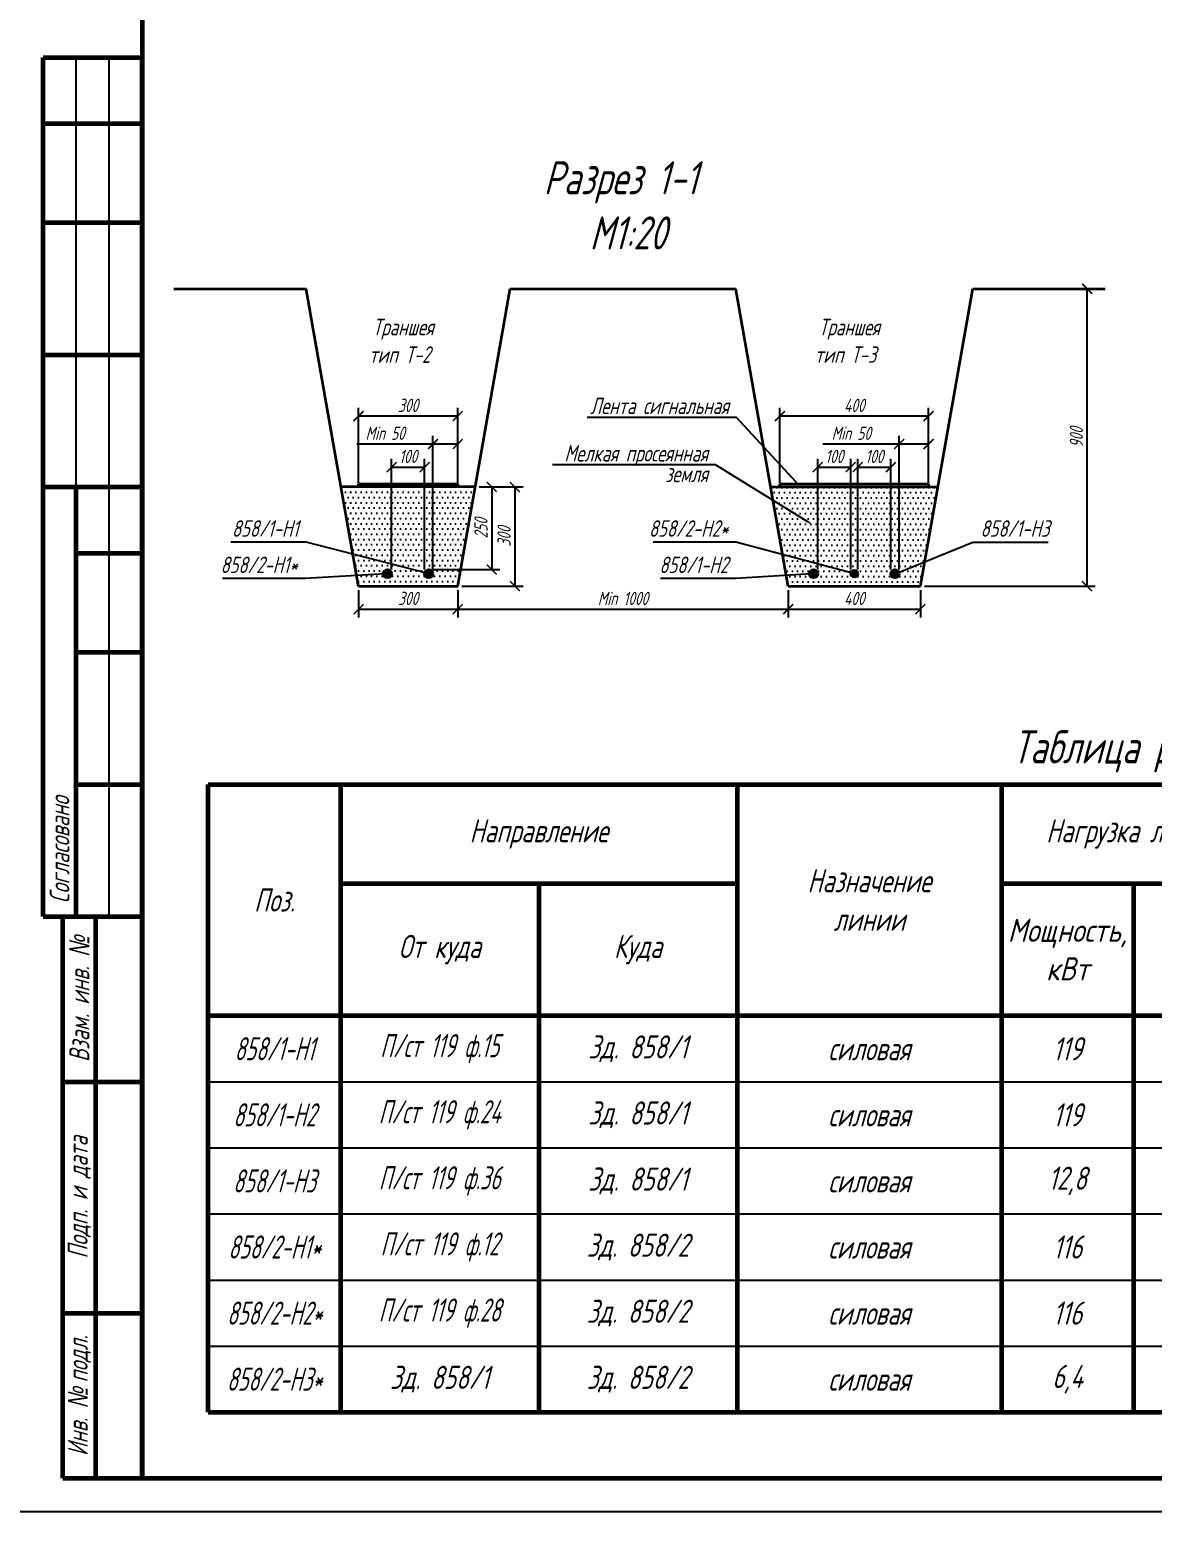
# Model space of a CAD drawing. Header units: millimetres. Extents: x -10490 to 5162, y -5053 to 76.
# Drawn here: x -5437.1 to -5267.2, y -344.1 to -119.9 of the extents above; entities that cross this region are included whole.
import ezdxf
from ezdxf import colors
from ezdxf.entities.mleader import LeaderData, LeaderLine
from ezdxf.math import Vec2, Vec3

# ---------------------------------------------------------------- set-up
doc = ezdxf.new("R2010")
doc.units = ezdxf.units.MM
doc.layers.get('Defpoints').update_dxf_attribs({"color": 33})
for name, color, linetype, lineweight in [('Линия выноска', 137, 'Continuous', 25), ('Размерная', 4, 'Continuous', 25), ('Рамка толстая', 7, 'Continuous', 60), ('Рамка тонкая', 5, 'Continuous', 25), ('ТаБлица', 253, 'Continuous', 25), ('Текст', 2, 'Continuous', 25), ('Штампы', 252, 'Continuous', 25), ('Элемент эл. схем', 7, 'Continuous', 35)]:
    doc.layers.add(name, color=color, linetype=linetype, lineweight=lineweight)
doc.styles.add('gost shx', font='gost.shx', dxfattribs={"oblique": 15})
doc.styles.add('SIMPLEX', font='simplex.shx', dxfattribs={"width": 0.7, "oblique": 15})
doc.dimstyles.new('ISO-25', dxfattribs={"dimtxt": 3, "dimasz": 2.5, "dimexe": 1.25, "dimexo": 0.625, "dimtad": 1, "dimtxsty": 'gost shx', "dimcen": 2.5, "dimclrt": 2, "dimadec": 0, "dimazin": 0, "dimtfac": 1, "dimtmove": 0, "dimatfit": 3, "dimfxl": 1, "dimarcsym": 0})

# ---------------------------------------------------------------- blocks, each defined once
blk = doc.blocks.new('A$C0CDB385D')
at = {"layer": 'Рамка толстая'}
for p, q in [((20, 415), (20, 5)), ((20, 5), (589, 5))]:
    blk.add_line(p, q, dxfattribs=at)
at = {"layer": 'Рамка тонкая'}
blk.add_line((0, 0), (594, 0), dxfattribs=at)
blk = doc.blocks.new('_ArchTick')
at = {"color": 0, "linetype": 'ByBlock', "const_width": 0.15}
blk.add_lwpolyline([(-0.5, -0.5), (0.5, 0.5)], dxfattribs=at)
blk = doc.blocks.new('*D627')
at = {"layer": 'Defpoints', "color": 0, "transparency": 16777216}
for p in [(-5291.87, -159.15), (-5277.09, -159.15), (-5302.31, -204.15)]:
    blk.add_point(p, dxfattribs=at)
at = {"layer": 'Размерная', "color": 0, "lineweight": -2, "transparency": 16777216}
for p, q in [((-5291.25, -159.15), (-5275.84, -159.15)), ((-5277.09, -204.15), (-5277.09, -159.15)), ((-5301.68, -204.15), (-5275.84, -204.15))]:
    blk.add_line(p, q, dxfattribs=at)
at = {"layer": 'Размерная', "color": 0, "lineweight": -2, "transparency": 16777216, "xscale": 1.5, "yscale": 1.5, "zscale": 1.5}
for p, rotation in [((-5277.09, -159.15), 90), ((-5277.09, -204.15), 270)]:
    blk.add_blockref('_ArchTick', p, dxfattribs=dict(at, rotation=rotation))
at = {"layer": 'Размерная', "color": 2, "transparency": 16777216, "insert": (-5278.71, -181.65), "char_height": 2, "attachment_point": 5, "rotation": 90, "style": 'SIMPLEX'}
blk.add_mtext('900', dxfattribs=at)
blk = doc.blocks.new('*D628')
at = {"layer": 'Defpoints', "color": 0, "transparency": 16777216}
for p in [(-5312.84, -186.15), (-5317.84, -202.28), (-5312.84, -202.28)]:
    blk.add_point(p, dxfattribs=at)
at = {"layer": 'Размерная', "color": 0, "lineweight": -2, "transparency": 16777216}
for p, q in [((-5317.84, -201.65), (-5317.84, -184.9)), ((-5312.84, -201.65), (-5312.84, -184.9)), ((-5317.84, -186.15), (-5312.84, -186.15))]:
    blk.add_line(p, q, dxfattribs=at)
at = {"layer": 'Размерная', "color": 0, "lineweight": -2, "transparency": 16777216, "xscale": 1.5, "yscale": 1.5, "zscale": 1.5, "rotation": 180}
blk.add_blockref('_ArchTick', (-5317.84, -186.15), dxfattribs=at)
at = {"layer": 'Размерная', "color": 0, "lineweight": -2, "transparency": 16777216, "xscale": 1.5, "yscale": 1.5, "zscale": 1.5}
blk.add_blockref('_ArchTick', (-5312.84, -186.15), dxfattribs=at)
at = {"layer": 'Размерная', "color": 2, "transparency": 16777216, "insert": (-5315.34, -184.52), "char_height": 2, "attachment_point": 5, "style": 'SIMPLEX'}
blk.add_mtext('100', dxfattribs=at)
blk = doc.blocks.new('*D615')
at = {"layer": 'Defpoints', "color": 0, "transparency": 16777216}
for p in [(-5306.78, -186.15), (-5311.78, -202.28), (-5306.78, -202.28)]:
    blk.add_point(p, dxfattribs=at)
at = {"layer": 'Размерная', "color": 0, "lineweight": -2, "transparency": 16777216}
for p, q in [((-5311.78, -201.65), (-5311.78, -184.9)), ((-5306.78, -201.65), (-5306.78, -184.9)), ((-5311.78, -186.15), (-5306.78, -186.15))]:
    blk.add_line(p, q, dxfattribs=at)
at = {"layer": 'Размерная', "color": 0, "lineweight": -2, "transparency": 16777216, "xscale": 1.5, "yscale": 1.5, "zscale": 1.5, "rotation": 180}
blk.add_blockref('_ArchTick', (-5311.78, -186.15), dxfattribs=at)
at = {"layer": 'Размерная', "color": 0, "lineweight": -2, "transparency": 16777216, "xscale": 1.5, "yscale": 1.5, "zscale": 1.5}
blk.add_blockref('_ArchTick', (-5306.78, -186.15), dxfattribs=at)
at = {"layer": 'Размерная', "color": 2, "transparency": 16777216, "insert": (-5309.28, -184.52), "char_height": 2, "attachment_point": 5, "style": 'SIMPLEX'}
blk.add_mtext('100', dxfattribs=at)
blk = doc.blocks.new('*D629')
at = {"layer": 'Defpoints', "color": 0, "transparency": 16777216}
for p in [(-5323.56, -178.42), (-5323.56, -189.15), (-5301.06, -189.15)]:
    blk.add_point(p, dxfattribs=at)
at = {"layer": 'Размерная', "color": 0, "lineweight": -2, "transparency": 16777216}
for p, q in [((-5323.56, -188.52), (-5323.56, -177.17)), ((-5301.06, -178.42), (-5323.56, -178.42)), ((-5301.06, -188.52), (-5301.06, -177.17))]:
    blk.add_line(p, q, dxfattribs=at)
at = {"layer": 'Размерная', "color": 0, "lineweight": -2, "transparency": 16777216, "xscale": 1.5, "yscale": 1.5, "zscale": 1.5, "rotation": 180}
blk.add_blockref('_ArchTick', (-5323.56, -178.42), dxfattribs=at)
at = {"layer": 'Размерная', "color": 0, "lineweight": -2, "transparency": 16777216, "xscale": 1.5, "yscale": 1.5, "zscale": 1.5}
blk.add_blockref('_ArchTick', (-5301.06, -178.42), dxfattribs=at)
at = {"layer": 'Размерная', "color": 2, "transparency": 16777216, "insert": (-5312.31, -176.8), "char_height": 2, "attachment_point": 5, "style": 'SIMPLEX'}
blk.add_mtext('400', dxfattribs=at)
blk = doc.blocks.new('*D630')
at = {"layer": 'Defpoints', "color": 0, "transparency": 16777216}
for p in [(-5322.31, -204.15), (-5302.31, -204.15), (-5302.31, -207.64)]:
    blk.add_point(p, dxfattribs=at)
at = {"layer": 'Размерная', "color": 0, "lineweight": -2, "transparency": 16777216}
for p, q in [((-5322.31, -204.77), (-5322.31, -208.89)), ((-5302.31, -204.77), (-5302.31, -208.89)), ((-5322.31, -207.64), (-5302.31, -207.64))]:
    blk.add_line(p, q, dxfattribs=at)
at = {"layer": 'Размерная', "color": 0, "lineweight": -2, "transparency": 16777216, "xscale": 1.5, "yscale": 1.5, "zscale": 1.5, "rotation": 180}
blk.add_blockref('_ArchTick', (-5322.31, -207.64), dxfattribs=at)
at = {"layer": 'Размерная', "color": 0, "lineweight": -2, "transparency": 16777216, "xscale": 1.5, "yscale": 1.5, "zscale": 1.5}
blk.add_blockref('_ArchTick', (-5302.31, -207.64), dxfattribs=at)
at = {"layer": 'Размерная', "color": 2, "transparency": 16777216, "insert": (-5312.31, -206.01), "char_height": 2, "attachment_point": 5, "style": 'SIMPLEX'}
blk.add_mtext('400', dxfattribs=at)
blk = doc.blocks.new('*D631')
at = {"layer": 'Defpoints', "color": 0, "transparency": 16777216}
for p in [(-5387.31, -204.15), (-5372.31, -204.15), (-5372.31, -207.64)]:
    blk.add_point(p, dxfattribs=at)
at = {"layer": 'Размерная', "color": 0, "lineweight": -2, "transparency": 16777216}
for p, q in [((-5387.31, -204.77), (-5387.31, -208.89)), ((-5372.31, -204.77), (-5372.31, -208.89)), ((-5387.31, -207.64), (-5372.31, -207.64))]:
    blk.add_line(p, q, dxfattribs=at)
at = {"layer": 'Размерная', "color": 0, "lineweight": -2, "transparency": 16777216, "xscale": 1.5, "yscale": 1.5, "zscale": 1.5, "rotation": 180}
blk.add_blockref('_ArchTick', (-5387.31, -207.64), dxfattribs=at)
at = {"layer": 'Размерная', "color": 0, "lineweight": -2, "transparency": 16777216, "xscale": 1.5, "yscale": 1.5, "zscale": 1.5}
blk.add_blockref('_ArchTick', (-5372.31, -207.64), dxfattribs=at)
at = {"layer": 'Размерная', "color": 2, "transparency": 16777216, "insert": (-5379.81, -206.01), "char_height": 2, "attachment_point": 5, "style": 'SIMPLEX'}
blk.add_mtext('300', dxfattribs=at)
blk = doc.blocks.new('*D616')
at = {"layer": 'Defpoints', "color": 0, "transparency": 16777216}
for p in [(-5372.31, -204.15), (-5322.31, -204.15), (-5322.31, -207.64)]:
    blk.add_point(p, dxfattribs=at)
at = {"layer": 'Размерная', "color": 0, "lineweight": -2, "transparency": 16777216}
for p, q in [((-5372.31, -204.77), (-5372.31, -208.89)), ((-5322.31, -204.77), (-5322.31, -208.89)), ((-5372.31, -207.64), (-5322.31, -207.64))]:
    blk.add_line(p, q, dxfattribs=at)
at = {"layer": 'Размерная', "color": 0, "lineweight": -2, "transparency": 16777216, "xscale": 1.5, "yscale": 1.5, "zscale": 1.5, "rotation": 180}
blk.add_blockref('_ArchTick', (-5372.31, -207.64), dxfattribs=at)
at = {"layer": 'Размерная', "color": 0, "lineweight": -2, "transparency": 16777216, "xscale": 1.5, "yscale": 1.5, "zscale": 1.5}
blk.add_blockref('_ArchTick', (-5322.31, -207.64), dxfattribs=at)
at = {"layer": 'Размерная', "color": 2, "transparency": 16777216, "insert": (-5347.31, -206.01), "char_height": 2, "attachment_point": 5, "style": 'SIMPLEX'}
blk.add_mtext('Min 1000', dxfattribs=at)
blk = doc.blocks.new('*D617')
at = {"layer": 'Defpoints', "color": 0, "transparency": 16777216}
for p in [(-5377.31, -186.15), (-5382.31, -202.28), (-5377.31, -202.28)]:
    blk.add_point(p, dxfattribs=at)
at = {"layer": 'Размерная', "color": 0, "lineweight": -2, "transparency": 16777216}
for p, q in [((-5382.31, -201.65), (-5382.31, -184.9)), ((-5377.31, -201.65), (-5377.31, -184.9)), ((-5382.31, -186.15), (-5377.31, -186.15))]:
    blk.add_line(p, q, dxfattribs=at)
at = {"layer": 'Размерная', "color": 0, "lineweight": -2, "transparency": 16777216, "xscale": 1.5, "yscale": 1.5, "zscale": 1.5, "rotation": 180}
blk.add_blockref('_ArchTick', (-5382.31, -186.15), dxfattribs=at)
at = {"layer": 'Размерная', "color": 0, "lineweight": -2, "transparency": 16777216, "xscale": 1.5, "yscale": 1.5, "zscale": 1.5}
blk.add_blockref('_ArchTick', (-5377.31, -186.15), dxfattribs=at)
at = {"layer": 'Размерная', "color": 2, "transparency": 16777216, "insert": (-5379.81, -184.52), "char_height": 2, "attachment_point": 5, "style": 'SIMPLEX'}
blk.add_mtext('100', dxfattribs=at)
blk = doc.blocks.new('*D618')
at = {"layer": 'Defpoints', "color": 0, "transparency": 16777216}
for p in [(-5387.31, -178.42), (-5387.31, -189.15), (-5372.31, -189.15)]:
    blk.add_point(p, dxfattribs=at)
at = {"layer": 'Размерная', "color": 0, "lineweight": -2, "transparency": 16777216}
for p, q in [((-5387.31, -188.52), (-5387.31, -177.17)), ((-5372.31, -178.42), (-5387.31, -178.42)), ((-5372.31, -188.52), (-5372.31, -177.17))]:
    blk.add_line(p, q, dxfattribs=at)
at = {"layer": 'Размерная', "color": 0, "lineweight": -2, "transparency": 16777216, "xscale": 1.5, "yscale": 1.5, "zscale": 1.5, "rotation": 180}
blk.add_blockref('_ArchTick', (-5387.31, -178.42), dxfattribs=at)
at = {"layer": 'Размерная', "color": 0, "lineweight": -2, "transparency": 16777216, "xscale": 1.5, "yscale": 1.5, "zscale": 1.5}
blk.add_blockref('_ArchTick', (-5372.31, -178.42), dxfattribs=at)
at = {"layer": 'Размерная', "color": 2, "transparency": 16777216, "insert": (-5379.81, -176.8), "char_height": 2, "attachment_point": 5, "style": 'SIMPLEX'}
blk.add_mtext('300', dxfattribs=at)
blk = doc.blocks.new('*D632')
at = {"layer": 'Defpoints', "color": 0, "transparency": 16777216}
for p in [(-5369.66, -189.15), (-5376.68, -201.65), (-5367.16, -201.65)]:
    blk.add_point(p, dxfattribs=at)
at = {"layer": 'Размерная', "color": 0, "lineweight": -2, "transparency": 16777216}
for p, q in [((-5369.04, -189.15), (-5365.91, -189.15)), ((-5367.16, -189.15), (-5367.16, -201.65)), ((-5376.05, -201.65), (-5365.91, -201.65))]:
    blk.add_line(p, q, dxfattribs=at)
at = {"layer": 'Размерная', "color": 0, "lineweight": -2, "transparency": 16777216, "xscale": 1.5, "yscale": 1.5, "zscale": 1.5}
for p, rotation in [((-5367.16, -189.15), 90), ((-5367.16, -201.65), 270)]:
    blk.add_blockref('_ArchTick', p, dxfattribs=dict(at, rotation=rotation))
at = {"layer": 'Размерная', "color": 2, "transparency": 16777216, "insert": (-5368.79, -195.4), "char_height": 2, "attachment_point": 5, "rotation": 90, "style": 'SIMPLEX'}
blk.add_mtext('250', dxfattribs=at)
blk = doc.blocks.new('*D619')
at = {"layer": 'Defpoints', "color": 0, "transparency": 16777216}
for p in [(-5369.66, -189.15), (-5372.31, -204.15), (-5363.66, -204.15)]:
    blk.add_point(p, dxfattribs=at)
at = {"layer": 'Размерная', "color": 0, "lineweight": -2, "transparency": 16777216}
for p, q in [((-5369.04, -189.15), (-5362.41, -189.15)), ((-5363.66, -189.15), (-5363.66, -204.15)), ((-5371.68, -204.15), (-5362.41, -204.15))]:
    blk.add_line(p, q, dxfattribs=at)
at = {"layer": 'Размерная', "color": 0, "lineweight": -2, "transparency": 16777216, "xscale": 1.5, "yscale": 1.5, "zscale": 1.5}
for p, rotation in [((-5363.66, -189.15), 90), ((-5363.66, -204.15), 270)]:
    blk.add_blockref('_ArchTick', p, dxfattribs=dict(at, rotation=rotation))
at = {"layer": 'Размерная', "color": 2, "transparency": 16777216, "insert": (-5365.29, -196.65), "char_height": 2, "attachment_point": 5, "rotation": 90, "style": 'SIMPLEX'}
blk.add_mtext('300', dxfattribs=at)
blk = doc.blocks.new('_Dot')
at = {"color": 0, "linetype": 'ByBlock', "lineweight": -2}
blk.add_line((-0.5, 0), (-1, 0), dxfattribs=at)
at = {"color": 0, "linetype": 'ByBlock', "const_width": 0.5}
blk.add_lwpolyline([(-0.25, 0, 1), (0.25, 0, 1)], format="xyb", close=True, dxfattribs=at)
blk = doc.blocks.new('*D633')
at = {"layer": 'Defpoints', "color": 0, "transparency": 16777216}
for p in [(-5301.06, -182.65), (-5301.06, -188.65), (-5305.52, -202.28)]:
    blk.add_point(p, dxfattribs=at)
at = {"layer": 'Размерная', "color": 0, "lineweight": -2, "transparency": 16777216}
for p, q in [((-5305.52, -201.65), (-5305.52, -181.4)), ((-5301.06, -188.02), (-5301.06, -181.4)), ((-5305.52, -182.65), (-5317.04, -182.65)), ((-5301.06, -182.65), (-5305.52, -182.65))]:
    blk.add_line(p, q, dxfattribs=at)
at = {"layer": 'Размерная', "color": 0, "lineweight": -2, "transparency": 16777216, "xscale": 1.5, "yscale": 1.5, "zscale": 1.5, "rotation": 180}
blk.add_blockref('_ArchTick', (-5305.52, -182.65), dxfattribs=at)
at = {"layer": 'Размерная', "color": 0, "lineweight": -2, "transparency": 16777216, "xscale": 1.5, "yscale": 1.5, "zscale": 1.5}
blk.add_blockref('_ArchTick', (-5301.06, -182.65), dxfattribs=at)
at = {"layer": 'Размерная', "color": 2, "transparency": 16777216, "insert": (-5312.76, -181.02), "char_height": 2, "attachment_point": 5, "style": 'SIMPLEX'}
blk.add_mtext('Min 50', dxfattribs=at)
blk = doc.blocks.new('*D620')
at = {"layer": 'Defpoints', "color": 0, "transparency": 16777216}
for p in [(-5372.31, -182.65), (-5372.31, -188.65), (-5376.05, -202.28)]:
    blk.add_point(p, dxfattribs=at)
at = {"layer": 'Размерная', "color": 0, "lineweight": -2, "transparency": 16777216}
for p, q in [((-5376.05, -201.65), (-5376.05, -181.4)), ((-5372.31, -188.02), (-5372.31, -181.4)), ((-5376.05, -182.65), (-5387.57, -182.65)), ((-5372.31, -182.65), (-5376.05, -182.65))]:
    blk.add_line(p, q, dxfattribs=at)
at = {"layer": 'Размерная', "color": 0, "lineweight": -2, "transparency": 16777216, "xscale": 1.5, "yscale": 1.5, "zscale": 1.5, "rotation": 180}
blk.add_blockref('_ArchTick', (-5376.05, -182.65), dxfattribs=at)
at = {"layer": 'Размерная', "color": 0, "lineweight": -2, "transparency": 16777216, "xscale": 1.5, "yscale": 1.5, "zscale": 1.5}
blk.add_blockref('_ArchTick', (-5372.31, -182.65), dxfattribs=at)
at = {"layer": 'Размерная', "color": 2, "transparency": 16777216, "insert": (-5383.29, -181.02), "char_height": 2, "attachment_point": 5, "style": 'SIMPLEX'}
blk.add_mtext('Min 50', dxfattribs=at)

msp = doc.modelspace()

# ---------------------------------------------------------------- hatches: boundary and pattern name
h = msp.add_hatch()
h.set_pattern_fill('DOTS', color=256, scale=0.5, style=0)
h.set_pattern_definition([(0, (-14402.7244, 3377.96815), (0.396875, 0.79375), [0, -0.79375])])
h.paths.add_polyline_path([(-5389.95253, -189.14683), (-5387.30763, -204.14683), (-5372.30763, -204.14683), (-5369.66272, -189.14683)])
h.paths.add_polyline_path([(-5376.04763, -202.27683, -1), (-5377.30763, -202.27683, -1)], flags=16)
h.paths.add_polyline_path([(-5382.30763, -202.27683, -1), (-5383.56763, -202.27683, -1)], flags=16)
for points in [[(-5387.30763, -188.64683), (-5387.30763, -189.14683), (-5372.30763, -189.14683), (-5372.30763, -188.64683)], [(-5323.55763, -188.64683), (-5323.55763, -189.14683), (-5301.05763, -189.14683), (-5301.05763, -188.64683)], [(-5312.83763, -202.27683, 1), (-5311.77763, -202.27683, 1)]]:
    msp.add_hatch(color=256).paths.add_polyline_path(points)
h = msp.add_hatch()
h.set_pattern_fill('DOTS', color=256, scale=0.5, style=0)
h.set_pattern_definition([(0, (-14373.5938, 3592.215), (0.396875, 0.79375), [0, -0.79375])])
h.paths.add_polyline_path([(-5324.95253, -189.14683), (-5322.30763, -204.14683), (-5302.30763, -204.14683), (-5299.66272, -189.14683)])
h.paths.add_polyline_path([(-5305.51763, -202.27683, -1), (-5306.77763, -202.27683, -1)], flags=16)
h.paths.add_polyline_path([(-5311.77763, -202.27683, -1), (-5312.83763, -202.27683, -1)], flags=16)
h.paths.add_polyline_path([(-5317.83763, -202.27683, -1), (-5319.09763, -202.27683, -1)], flags=16)
at = {"layer": 'Элемент эл. схем'}
for points in [[(-5383.56763, -202.27683, 1), (-5382.30763, -202.27683, 1)], [(-5377.30763, -202.27683, 1), (-5376.04763, -202.27683, 1)], [(-5319.09763, -202.27683, 1), (-5317.83763, -202.27683, 1)], [(-5306.77763, -202.27683, 1), (-5305.51763, -202.27683, 1)]]:
    msp.add_hatch(color=256, dxfattribs=at).paths.add_polyline_path(points)

# ---------------------------------------------------------------- linework, layer by layer
at = {"layer": 'Рамка тонкая'}
for p, q in [((-5410.04361, -279.14683), (-5085.04361, -279.14683)), ((-5410.04361, -289.14683), (-5085.04361, -289.14683)), ((-5410.04361, -299.14683), (-5085.04361, -299.14683)), ((-5410.04361, -309.14683), (-5085.04361, -309.14683)), ((-5410.04361, -319.14683), (-5085.04361, -319.14683))]:
    msp.add_line(p, q, dxfattribs=at)
at = {"layer": 'ТаБлица', "lineweight": 60}
for p, q in [((-5410.04361, -234.14683), (-5085.04361, -234.14683)), ((-5410.04361, -329.14683), (-5410.04361, -234.14683)), ((-5390.04361, -234.14683), (-5390.04361, -329.14683)), ((-5330.04361, -234.14683), (-5330.04361, -329.14683)), ((-5290.04361, -234.14683), (-5290.04361, -329.14683)), ((-5390.04361, -249.14683), (-5330.04361, -249.14683)), ((-5360.04361, -249.14683), (-5360.04361, -329.14683)), ((-5290.04361, -249.14683), (-5250.04361, -249.14683)), ((-5270.04361, -249.14683), (-5270.04361, -329.14683)), ((-5085.04361, -269.14683), (-5410.04361, -269.14683)), ((-5410.04361, -329.14683), (-5085.04361, -329.14683))]:
    msp.add_line(p, q, dxfattribs=at)
at = {"layer": 'Штампы', "lineweight": 60}
for p, q in [((-5435.04361, -254.14683), (-5435.04361, -124.14683)), ((-5435.04361, -124.14683), (-5420.04361, -124.14683)), ((-5420.04361, -254.14683), (-5420.04361, -124.14683)), ((-5435.04361, -134.14683), (-5420.04361, -134.14683)), ((-5435.04361, -149.14683), (-5420.04361, -149.14683)), ((-5435.04361, -169.14683), (-5420.04361, -169.14683)), ((-5435.04361, -189.14683), (-5420.04361, -189.14683)), ((-5430.04361, -254.14683), (-5430.04361, -189.14683)), ((-5430.04361, -199.14683), (-5420.04361, -199.14683)), ((-5430.04361, -214.14683), (-5420.04361, -214.14683)), ((-5430.04361, -234.14683), (-5420.04361, -234.14683)), ((-5435.04361, -254.14683), (-5420.04361, -254.14683)), ((-5432.04361, -339.14683), (-5432.04361, -254.14683)), ((-5432.04361, -254.14683), (-5420.04361, -254.14683)), ((-5427.04361, -339.14683), (-5427.04361, -254.14683)), ((-5420.04361, -339.14683), (-5420.04361, -254.14683)), ((-5432.04361, -279.14683), (-5420.04361, -279.14683)), ((-5432.04361, -314.14683), (-5420.04361, -314.14683)), ((-5432.04361, -339.14683), (-5420.04361, -339.14683))]:
    msp.add_line(p, q, dxfattribs=at)
at = {"layer": 'Штампы', "color": 5, "lineweight": 25}
for p, q in [((-5430.04361, -189.14683), (-5430.04361, -124.14683)), ((-5425.04361, -254.14683), (-5425.04361, -124.14683))]:
    msp.add_line(p, q, dxfattribs=at)
at = {"layer": 'Элемент эл. схем'}
for p, q in [((-5415.24234, -159.14683), (-5395.24234, -159.14683)), ((-5387.30763, -204.14683), (-5395.24234, -159.14683)), ((-5372.30763, -204.14683), (-5364.37291, -159.14683)), ((-5364.37291, -159.14683), (-5330.24234, -159.14683)), ((-5322.30763, -204.14683), (-5330.24234, -159.14683)), ((-5302.30763, -204.14683), (-5294.37291, -159.14683)), ((-5294.37291, -159.14683), (-5274.37291, -159.14683)), ((-5369.66272, -189.14683), (-5389.95253, -189.14683)), ((-5387.30763, -189.14683), (-5387.30763, -188.64683)), ((-5387.30763, -188.64683), (-5372.30763, -188.64683)), ((-5372.30763, -188.64683), (-5372.30763, -189.14683)), ((-5324.95253, -189.14683), (-5299.66272, -189.14683)), ((-5323.55763, -189.14683), (-5323.55763, -188.64683)), ((-5323.55763, -188.64683), (-5301.05763, -188.64683)), ((-5301.05763, -188.64683), (-5301.05763, -189.14683)), ((-5387.30763, -204.14683), (-5372.30763, -204.14683)), ((-5322.30763, -204.14683), (-5302.30763, -204.14683))]:
    msp.add_line(p, q, dxfattribs=at)
for centre, radius in [((-5382.93763, -202.27683), 0.63), ((-5376.67763, -202.27683), 0.63), ((-5318.46763, -202.27683), 0.63), ((-5312.30763, -202.27683), 0.53), ((-5306.14763, -202.27683), 0.63)]:
    msp.add_circle(centre, radius, dxfattribs=at)

# ---------------------------------------------------------------- block references
msp.add_blockref('A$C0CDB385D', (-5440.0436, -344.14684))

# ---------------------------------------------------------------- texts
at = {"layer": 'Текст', "attachment_point": 1, "style": 'SIMPLEX'}
for s, width, insert, char_height in [('\\pi55.932;Разрез 1-1\\P\\pi62.892;М1:20', 140.8694283, (-5415.24234, -139.87079), 5), ('\\pi8.8171;Траншея \\P\\pi8.2693;тип Т-2', 28.4141546, (-5393.98991, -163.70099), 2.5), ('\\pi11.315;Траншея \\P\\pi10.703;тип Т-3', 33.4092321, (-5328.98991, -163.70099), 2.5)]:
    msp.add_mtext_dynamic_manual_height_columns(s, width=width, gutter_width=12.5, heights=[0], dxfattribs=dict(at, insert=insert, char_height=char_height))
at = {"layer": 'Текст', "insert": (-5247.54361, -229.14683), "char_height": 5, "width": 325, "attachment_point": 5, "line_spacing_factor": 0.8, "style": 'SIMPLEX'}
msp.add_mtext('{\\Q15;Таблица расчета отходящих линий}', dxfattribs=at)
at = {"layer": 'Текст', "char_height": 3.5, "attachment_point": 5, "style": 'SIMPLEX'}
for s, insert, width in [('{\\Q15;Направление}', (-5360.04361, -241.64683), 60), ('{\\Q15;Нагрузка линии}', (-5270.04361, -241.64683), 40), ('{\\Q15;Назначение\\Pлинии}', (-5310.04361, -251.64683), 40), ('{\\Q15;Поз.}', (-5400.04361, -251.64683), 20), ('{\\Q15;\\W0.8;Мощность, кВт}', (-5280.04361, -259.14683), 20), ('{\\Q15;От куда}', (-5375.04361, -259.14683), 30), ('{\\Q15;Куда}', (-5345.04361, -259.14683), 30), ('{\\W0.6;858/1-Н1}', (-5400.04361, -274.14683), 20), ('{\\W0.6;П/ст 119 ф.15}', (-5375.04361, -274.14683), 30), ('{\\Q15;Зд. 858/1}', (-5345.04361, -274.14683), 30), ('{\\Q15;силовая}', (-5310.04361, -274.14683), 40), ('119', (-5280.04361, -274.14683), 20), ('{\\W0.6;858/1-Н2}', (-5400.04361, -284.14683), 20), ('{\\W0.6;П/ст 119 ф.24}', (-5375.04361, -284.14683), 30), ('{\\Q15;Зд. 858/1}', (-5345.04361, -284.14683), 30), ('119', (-5280.04361, -284.14683), 20), ('{\\Q15;силовая}', (-5310.04361, -284.14683), 40), ('{\\W0.6;858/1-Н3}', (-5400.04361, -294.14683), 20), ('{\\W0.6;П/ст 119 ф.36}', (-5375.04361, -294.14683), 30), ('{\\Q15;Зд. 858/1}', (-5345.04361, -294.14683), 30), ('{\\Q15;силовая}', (-5310.04361, -294.14683), 40), ('12,8', (-5280.04361, -294.14683), 20), ('{\\W0.6;858/2-Н1*}', (-5400.04361, -304.14683), 20), ('{\\W0.6;П/ст 119 ф.12}', (-5375.04361, -304.14683), 30), ('{\\Q15;Зд. 858/2}', (-5345.04361, -304.14683), 30), ('116', (-5280.04361, -304.14683), 20), ('{\\Q15;силовая}', (-5310.04361, -304.14683), 40), ('{\\W0.6;858/2-Н2*}', (-5400.04361, -314.14683), 20), ('{\\W0.6;П/ст 119 ф.28}', (-5375.04361, -314.14683), 30), ('{\\Q15;Зд. 858/2}', (-5345.04361, -314.14683), 30), ('{\\Q15;силовая}', (-5310.04361, -314.14683), 40), ('116', (-5280.04361, -314.14683), 20), ('{\\W0.6;858/2-Н3*}', (-5400.04361, -324.14683), 20), ('Зд. 858/1', (-5375.04361, -324.14683), 30), ('{\\Q15;Зд. 858/2}', (-5345.04361, -324.14683), 30), ('6,4', (-5280.04361, -324.14683), 20), ('{\\Q15;силовая}', (-5310.04361, -324.14683), 40)]:
    msp.add_mtext(s, dxfattribs=dict(at, insert=insert, width=width))
at = {"layer": 'Штампы', "color": 2, "char_height": 3, "rotation": 90, "style": 'SIMPLEX'}
for s, insert, width, attachment_point in [('Согласовано', (-5432.54361, -252.14683), 61, 4), ('Взам. инв. {\\fArial|b0|i0|c204|p34;№}', (-5429.54361, -266.64683), 25, 5), ('Подп. и дата', (-5429.54361, -296.64683), 35, 5), ('Инв. {\\fArial|b0|i0|c204|p34;№ }подл.', (-5429.54361, -326.64683), 25, 5)]:
    msp.add_mtext(s, dxfattribs=dict(at, insert=insert, width=width, attachment_point=attachment_point))

# ---------------------------------------------------------------- dimensions: what is measured, and where the dimension line sits
at = {"layer": 'Размерная'}
for base, p1, p2, picture, middle in [((-5277.08841, -159.14683), (-5302.30763, -204.14683), (-5291.87291, -159.14683), '*D627', (-5278.71341, -181.64683)), ((-5367.16272, -201.64683), (-5369.66272, -189.14683), (-5376.67763, -201.64683), '*D632', (-5368.78772, -195.39683)), ((-5363.66272, -204.14683), (-5369.66272, -189.14683), (-5372.30763, -204.14683), '*D619', (-5365.28772, -196.64683))]:
    dim = msp.add_linear_dim(base=base, p1=p1, p2=p2, angle=90, dimstyle='ISO-25', override={"dimtxt": 2, "dimasz": 1.5, "dimlfac": 20, "dimrnd": 1, "dimtxsty": 'SIMPLEX', "dimblk1": 'ArchTick', "dimblk2": 'ArchTick', "dimsah": 1}, dxfattribs=at)
    dim.commit()
    dim.dimension.update_dxf_attribs({"geometry": picture, "text_midpoint": middle})
for base, p1, p2, picture, middle in [((-5387.30763, -178.42134), (-5372.30763, -189.14683), (-5387.30763, -189.14683), '*D618', (-5379.80763, -176.79634)), ((-5377.30763, -186.14683), (-5382.30763, -202.27683), (-5377.30763, -202.27683), '*D617', (-5379.80763, -184.52183)), ((-5312.83763, -186.14683), (-5317.83763, -202.27683), (-5312.83763, -202.27683), '*D628', (-5315.33763, -184.52183)), ((-5306.77763, -186.14683), (-5311.77763, -202.27683), (-5306.77763, -202.27683), '*D615', (-5309.27763, -184.52183)), ((-5372.30763, -207.63773), (-5387.30763, -204.14683), (-5372.30763, -204.14683), '*D631', (-5379.80763, -206.01273)), ((-5302.30763, -207.63773), (-5322.30763, -204.14683), (-5302.30763, -204.14683), '*D630', (-5312.30763, -206.01273))]:
    dim = msp.add_linear_dim(base=base, p1=p1, p2=p2, dimstyle='ISO-25', override={"dimtxt": 2, "dimasz": 1.5, "dimlfac": 20, "dimrnd": 1, "dimtxsty": 'SIMPLEX', "dimblk1": 'ArchTick', "dimblk2": 'ArchTick', "dimsah": 1}, dxfattribs=at)
    dim.commit()
    dim.dimension.update_dxf_attribs({"geometry": picture, "text_midpoint": middle})
for base, p1, p2, text, picture, middle in [((-5323.55763, -178.42134), (-5301.05763, -189.14683), (-5323.55763, -189.14683), '400', '*D629', (-5312.30763, -176.79634)), ((-5322.30763, -207.63773), (-5372.30763, -204.14683), (-5322.30763, -204.14683), 'Min 1000', '*D616', (-5347.30763, -206.01273))]:
    dim = msp.add_linear_dim(base=base, p1=p1, p2=p2, text=text, dimstyle='ISO-25', override={"dimtxt": 2, "dimasz": 1.5, "dimlfac": 20, "dimrnd": 1, "dimtxsty": 'SIMPLEX', "dimblk1": 'ArchTick', "dimblk2": 'ArchTick', "dimsah": 1}, dxfattribs=at)
    dim.commit()
    dim.dimension.update_dxf_attribs({"geometry": picture, "text_midpoint": middle})
for base, p1, p2, picture, middle in [((-5372.30763, -182.649), (-5376.04763, -202.27683), (-5372.30763, -188.64683), '*D620', (-5383.2943, -182.649)), ((-5301.05763, -182.649), (-5305.51763, -202.27683), (-5301.05763, -188.64683), '*D633', (-5312.7643, -182.649))]:
    dim = msp.add_linear_dim(base=base, p1=p1, p2=p2, text='Min 50', dimstyle='ISO-25', override={"dimtxt": 2, "dimasz": 1.5, "dimlfac": 20, "dimrnd": 1, "dimtxsty": 'SIMPLEX', "dimblk1": 'ArchTick', "dimblk2": 'ArchTick', "dimsah": 1}, dxfattribs=at)
    dim.commit()
    dim.dimension.update_dxf_attribs({"geometry": picture, "text_midpoint": middle, "dimtype": 160})

# ---------------------------------------------------------------- leaders
at = {"layer": 'Линия выноска'}
ml = msp.add_multileader_mtext('Standard', dxfattribs=at)
ml.set_content('\\pxsm0.75;Лента сигнальная', color=2, style='SIMPLEX')
ml.set_leader_properties()
ml.set_arrow_properties(name='DOT')
ml.build(insert=Vec2(0, 0))
ml.multileader.update_dxf_attribs({"text_left_attachment_type": 6, "text_right_attachment_type": 6, "dogleg_length": 0.62405, "arrow_head_size": 0.3})
ctx = ml.context
ctx.base_point, ctx.char_height, ctx.arrow_head_size, ctx.landing_gap_size, ctx.plane_origin = Vec3(-5357.71651, -178.62128), 2.5, 0.3, 1, Vec3(-5338.45773, -181.26629)
ctx.left_attachment, ctx.right_attachment, ctx.text_align_type = 6, 6, 2
notes = []
notes.append((ctx, [(1, (1, 1, 0), (-5330.11392, -178.62128), (-1, 0), 0.15601, [(0, [(-5320.91579, -188.64683)], 0, [])])]))
ctx.mtext.insert, ctx.mtext.alignment, ctx.mtext.flow_direction = Vec3(-5331.26993, -175.62128), 3, 5
ml = msp.add_multileader_mtext('Standard', dxfattribs=at)
ml.set_content('\\pxsm0.75;Мелкая просеянная\\Pземля', color=2, style='SIMPLEX')
ml.set_leader_properties()
ml.set_arrow_properties(name='DOT')
ml.build(insert=Vec2(0, 0))
ml.multileader.update_dxf_attribs({"text_left_attachment_type": 6, "text_right_attachment_type": 6, "dogleg_length": 0.62405, "arrow_head_size": 0.3})
ctx = ml.context
ctx.base_point, ctx.char_height, ctx.arrow_head_size, ctx.landing_gap_size, ctx.plane_origin = Vec3(-5361.38902, -185.79559), 2.5, 0.3, 1, Vec3(-5338.45773, -188.76629)
ctx.left_attachment, ctx.right_attachment, ctx.text_align_type = 6, 6, 2
notes.append((ctx, [(1, (1, 1, 0), (-5333.28643, -185.79559), (-1, 0), 0.15601, [(0, [(-5319.08347, -194.56131)], 0, [])])]))
ctx.mtext.insert, ctx.mtext.alignment, ctx.mtext.flow_direction = Vec3(-5334.44244, -182.79559), 3, 5
ml = msp.add_multileader_mtext('Standard', dxfattribs=at)
ml.set_content('\\pxsm0.75;858/1-Н1', color=2, style='SIMPLEX')
ml.set_leader_properties()
ml.set_arrow_properties(name='DOT')
ml.build(insert=Vec2(0, 0))
ml.multileader.update_dxf_attribs({"text_left_attachment_type": 6, "text_right_attachment_type": 6, "dogleg_length": 0.62405, "arrow_head_size": 0.3})
ctx = ml.context
ctx.base_point, ctx.char_height, ctx.arrow_head_size, ctx.landing_gap_size, ctx.plane_origin = Vec3(-5410.52474, -197.51508), 2.5, 0.3, 1, Vec3(-5403.45773, -196.26629)
ctx.left_attachment, ctx.right_attachment, ctx.text_align_type = 6, 6, 2
notes.append((ctx, [(1, (1, 1, 0), (-5395.24312, -197.51508), (-1, 0), 0.15601, [(0, [(-5376.67763, -202.27683)], 0, [])])]))
ctx.mtext.insert, ctx.mtext.alignment, ctx.mtext.flow_direction = Vec3(-5396.39913, -194.18175), 3, 5
ml = msp.add_multileader_mtext('Standard', dxfattribs=at)
ml.set_content('\\pxsm0.75;858/2-Н2*', color=2, style='SIMPLEX')
ml.set_leader_properties()
ml.set_arrow_properties(name='DOT')
ml.build(insert=Vec2(0, 0))
ml.multileader.update_dxf_attribs({"text_left_attachment_type": 6, "text_right_attachment_type": 6, "dogleg_length": 0.62405, "arrow_head_size": 0.3})
ctx = ml.context
ctx.base_point, ctx.char_height, ctx.arrow_head_size, ctx.landing_gap_size, ctx.plane_origin = Vec3(-5347.84571, -197.51508), 2.5, 0.3, 1, Vec3(-5338.45773, -196.26629)
ctx.left_attachment, ctx.right_attachment, ctx.text_align_type = 6, 6, 2
notes.append((ctx, [(1, (1, 1, 0), (-5330.24312, -197.51508), (-1, 0), 0.15601, [(0, [(-5312.30763, -202.27683)], 0, [])])]))
ctx.mtext.insert, ctx.mtext.alignment, ctx.mtext.flow_direction = Vec3(-5331.39913, -194.18175), 3, 5
ml = msp.add_multileader_mtext('Standard', dxfattribs=at)
ml.set_content('\\pxsm0.75;858/1-Н3', color=2, style='SIMPLEX')
ml.set_leader_properties()
ml.set_arrow_properties(name='DOT')
ml.build(insert=Vec2(0, 0))
ml.multileader.update_dxf_attribs({"text_left_attachment_type": 6, "text_right_attachment_type": 6, "dogleg_length": 0.62405, "arrow_head_size": 0.3})
ctx = ml.context
ctx.base_point, ctx.char_height, ctx.arrow_head_size, ctx.landing_gap_size, ctx.plane_origin = Vec3(-5294.21612, -197.51508), 2.5, 0.3, 1, Vec3(-5286.15752, -196.26629)
ctx.left_attachment, ctx.right_attachment = 6, 6
notes.append((ctx, [(1, (1, 1, 0), (-5294.37213, -197.51508), (1, 0), 0.15601, [(0, [(-5306.14763, -202.27683)], 0, [])])]))
ctx.mtext.insert, ctx.mtext.flow_direction = Vec3(-5293.21612, -194.18175), 5
ml = msp.add_multileader_mtext('Standard', dxfattribs=at)
ml.set_content('\\pxsm0.75;858/2-Н1*', color=2, style='SIMPLEX')
ml.set_leader_properties()
ml.set_arrow_properties(name='DOT')
ml.build(insert=Vec2(0, 0))
ml.multileader.update_dxf_attribs({"text_left_attachment_type": 6, "text_right_attachment_type": 6, "dogleg_length": 0.62405, "arrow_head_size": 0.3})
ctx = ml.context
ctx.base_point, ctx.char_height, ctx.arrow_head_size, ctx.landing_gap_size, ctx.plane_origin = Vec3(-5412.66839, -203.01508), 2.5, 0.3, 1, Vec3(-5403.61374, -203.76629)
ctx.left_attachment, ctx.right_attachment, ctx.text_align_type = 6, 6, 2
notes.append((ctx, [(1, (1, 1, 0), (-5395.39913, -203.01508), (-1, 0), 0.15601, [(0, [(-5382.93763, -202.27683)], 0, [])])]))
ctx.mtext.insert, ctx.mtext.alignment, ctx.mtext.flow_direction = Vec3(-5396.55514, -199.68175), 3, 5
ml = msp.add_multileader_mtext('Standard', dxfattribs=at)
ml.set_content('\\pxsm0.75;858/1-Н2', color=2, style='SIMPLEX')
ml.set_leader_properties()
ml.set_arrow_properties(name='DOT')
ml.build(insert=Vec2(0, 0))
ml.multileader.update_dxf_attribs({"text_left_attachment_type": 6, "text_right_attachment_type": 6, "dogleg_length": 0.62405, "arrow_head_size": 0.3})
ctx = ml.context
ctx.base_point, ctx.char_height, ctx.arrow_head_size, ctx.landing_gap_size, ctx.plane_origin = Vec3(-5346.06381, -203.01508), 2.5, 0.3, 1, Vec3(-5338.45773, -203.76629)
ctx.left_attachment, ctx.right_attachment, ctx.text_align_type = 6, 6, 2
notes.append((ctx, [(1, (1, 1, 0), (-5330.24312, -203.01508), (-1, 0), 0.15601, [(0, [(-5318.46763, -202.27683)], 0, [])])]))
ctx.mtext.insert, ctx.mtext.alignment, ctx.mtext.flow_direction = Vec3(-5331.39913, -199.68175), 3, 5
for ctx, leaders in notes:
    for number, flags, end, landing, length, lines in leaders:
        leader = LeaderData()
        leader.index, (leader.has_last_leader_line, leader.has_dogleg_vector, leader.attachment_direction) = number, flags
        leader.last_leader_point, leader.dogleg_vector, leader.dogleg_length = Vec3(end), Vec3(landing), length
        for number, points, colour, breaks in lines:
            line = LeaderLine()
            line.index, line.vertices, line.color, line.breaks = number, Vec3.list(points), colors.encode_raw_color(colour), breaks
            leader.lines.append(line)
        ctx.leaders.append(leader)

doc.saveas('drawing.dxf')
